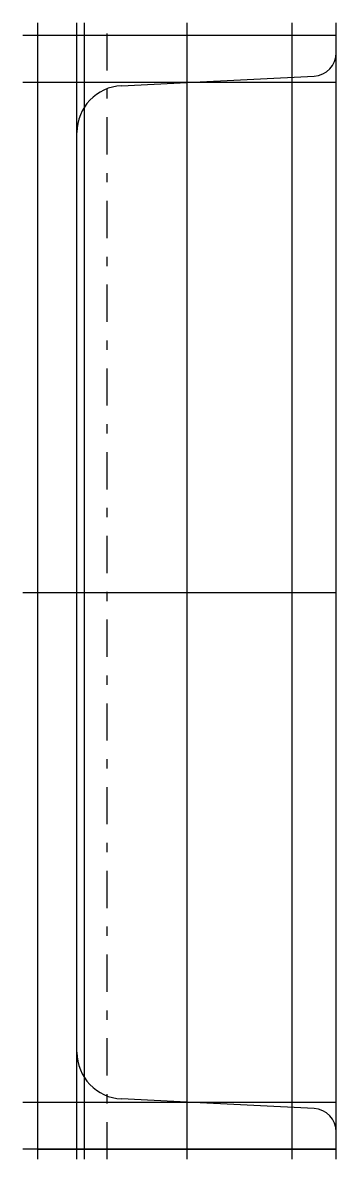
# Model space of a CAD drawing. Extents: x -5 to 102, y -193 to 194.
import ezdxf

# ---------------------------------------------------------------- set-up
doc = ezdxf.new("R2010")
doc.units = 0
doc.linetypes.add('CENTER', pattern=[28.575, 12.7, -6.35, 3.175, -6.35])
doc.layers.get('0').update_dxf_attribs({"linetype": 'CONTINUOUS'})

msp = doc.modelspace()

# ---------------------------------------------------------------- linework, layer by layer
at = {"linetype": 'CONTINUOUS'}
for p, q in [((0, 194.37), (0, -193.46)), ((13.5, -193.46), (13.5, 194.37)), ((16, 194.37), (16, -193.46)), ((51, 194.37), (51, -193.46)), ((86.88, 194.37), (86.88, -193.46)), ((102, -193.46), (102, 194.37)), ((102, 190), (-5, 190)), ((102, 190), (0, 190)), ((0, 190), (0, -190)), ((102, 184.16), (102, 190)), ((51, 174), (94.4, 176.17)), ((102, 174), (-5, 174)), ((28.7, 172.89), (51, 174)), ((13.5, -156.91), (13.5, 156.91)), ((-5, 0), (102, 0)), ((-5, -174), (102, -174)), ((51, -174), (28.7, -172.89)), ((94.4, -176.17), (51, -174)), ((102, -190), (102, -184.16)), ((102, -190), (-5, -190)), ((0, -190), (102, -190))]:
    msp.add_line(p, q, dxfattribs=at)
at = {"linetype": 'CENTER'}
for p, q in [((23.8, -193.46), (23.8, 194.37)), ((-5, 0), (102, 0))]:
    msp.add_line(p, q, dxfattribs=at)
at = {"linetype": 'CONTINUOUS'}
for centre, radius, start, end in [((94, 184.16), 8, 272.866, 0), ((29.5, 156.91), 16, 92.866, 180), ((29.5, -156.91), 16, 180, 267.134), ((94, -184.16), 8, 360, 87.134)]:
    msp.add_arc(centre, radius, start, end, dxfattribs=at)

doc.saveas('drawing.dxf')
